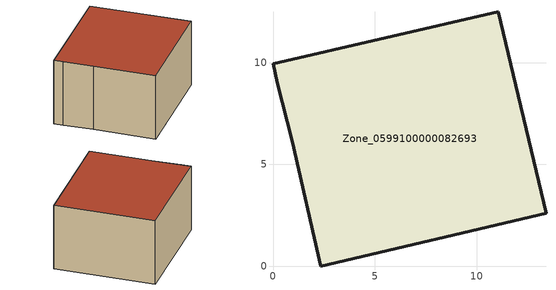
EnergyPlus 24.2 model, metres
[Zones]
Zone_0599100000082693
 floor ground (C_G): 0,9.94 11.05,12.5 13.4,2.6 2.35,0 0.95,6.13 0.22,9.02 z0
 wall outside (C_F): 11.05,12.5 0,9.94 0.22,9.02 0.95,6.13 2.35,0 13.4,2.6 11.05,12.5 z0:6.92
 roof outside (C_R): 2.35,0 13.4,2.6 11.05,12.5 0,9.94 0.22,9.02 0.95,6.13 z6.92
[BUILDING]
Pand.0599100000082693: North Axis=0; Terrain=City; Loads Convergence Tolerance Value=0.04; Temperature Convergence Tolerance Value=0.4; Solar Distribution=FullExterior; Maximum Number of Warmup Days=25; Minimum Number of Warmup Days=1
[Site:Location]
Rotterdam.The.Hague.AP_ZH_NLD Design_Conditions: Latitude=51.96; Longitude=4.45; Time Zone=1; Elevation=-4.5
[SITE:GROUNDTEMPERATURE:BUILDINGSURFACE]
18, 18, 18, 18, 18, 18, 18, 18, 18, 18, 18, 18
[MATERIAL] Thermal Absorptance=0.9; Solar Absorptance=0.7; Visible Absorptance=0.7
Name | Roughness | Thickness | Conductivity | Density | Specific Heat
G.TC.1946 | MediumSmooth | 0.15 | 1 | 540 | 1210
F.TC.1946 | Rough | 0.3 | 0.857143 | 1920 | 840
R.TC.1946 | MediumRough | 0.2 | 0.909091 | 1500 | 1000
[CONSTRUCTION]
C_G: G.TC.1946
C_F: F.TC.1946
C_R: R.TC.1946
[ZONE]
Zone_0599100000082693: Type=1; Multiplier=1; Ceiling Height=Autocalculate; Volume=Autocalculate; Floor Area=autocalculate; Part of Total Floor Area=Yes
[ZONEINFILTRATION:DESIGNFLOWRATE]
Infil_Zone_0599100000082693: Zone or ZoneList or Space or SpaceList=Zone_0599100000082693; Schedule=AlwaysOn; Design Flow Rate Calculation Method=Flow/Area; Flow Rate per Floor Area=0.003; Constant Term Coefficient=1; Temperature Term Coefficient=0; Velocity Term Coefficient=0; Velocity Squared Term Coefficient=0
[HVACTEMPLATE:ZONE:IDEALLOADSAIRSYSTEM]
Zone_0599100000082693: Maximum Heating Supply Air Temperature=50; Minimum Cooling Supply Air Temperature=13; Maximum Heating Supply Air Humidity Ratio=0.0156; Minimum Cooling Supply Air Humidity Ratio=0.0077; Heating Limit=NoLimit; Cooling Limit=NoLimit; Dehumidification Control Type=ConstantSensibleHeatRatio; Cooling Sensible Heat Ratio=0.7; Dehumidification Setpoint=60; Humidification Control Type=None; Humidification Setpoint=30; Outdoor Air Method=None; Outdoor Air Flow Rate per Person=0.00944; Outdoor Air Flow Rate per Zone Floor Area=0; Outdoor Air Flow Rate per Zone=0; Demand Controlled Ventilation Type=None; Outdoor Air Economizer Type=NoEconomizer; Heat Recovery Type=None; Sensible Heat Recovery Effectiveness=0.7; Latent Heat Recovery Effectiveness=0.65
[ZONECONTROL:THERMOSTAT]
ThermostatControl_Zone_0599100000082693: Zone or ZoneList=Zone_0599100000082693; Control Type Schedule=DualSetpointControlType; Control 1=Thermostat_Zone_0599100000082693; Temperature Difference Between Cutout And Setpoint=0
[THERMOSTATSETPOINT:DUALSETPOINT]
Thermostat_Zone_0599100000082693: Heating Setpoint Temperature Schedule=HeatingSetpoint_Zone_0599100000082693; Cooling Setpoint Temperature Schedule=CoolingSetpoint_Zone_0599100000082693
[SCHEDULE:COMPACT]
HeatingSetpoint_Zone_0599100000082693: Through: 12/31, For: AllDays, Until: 24:00, 21
CoolingSetpoint_Zone_0599100000082693: Through: 12/31, For: AllDays, Until: 24:00, 24
DualSetpointControlType: Through: 12/31, For: AllDays, Until: 24:00, 4
AlwaysOn: Through: 12/31, For: AllDays, Until: 24:00, 1
